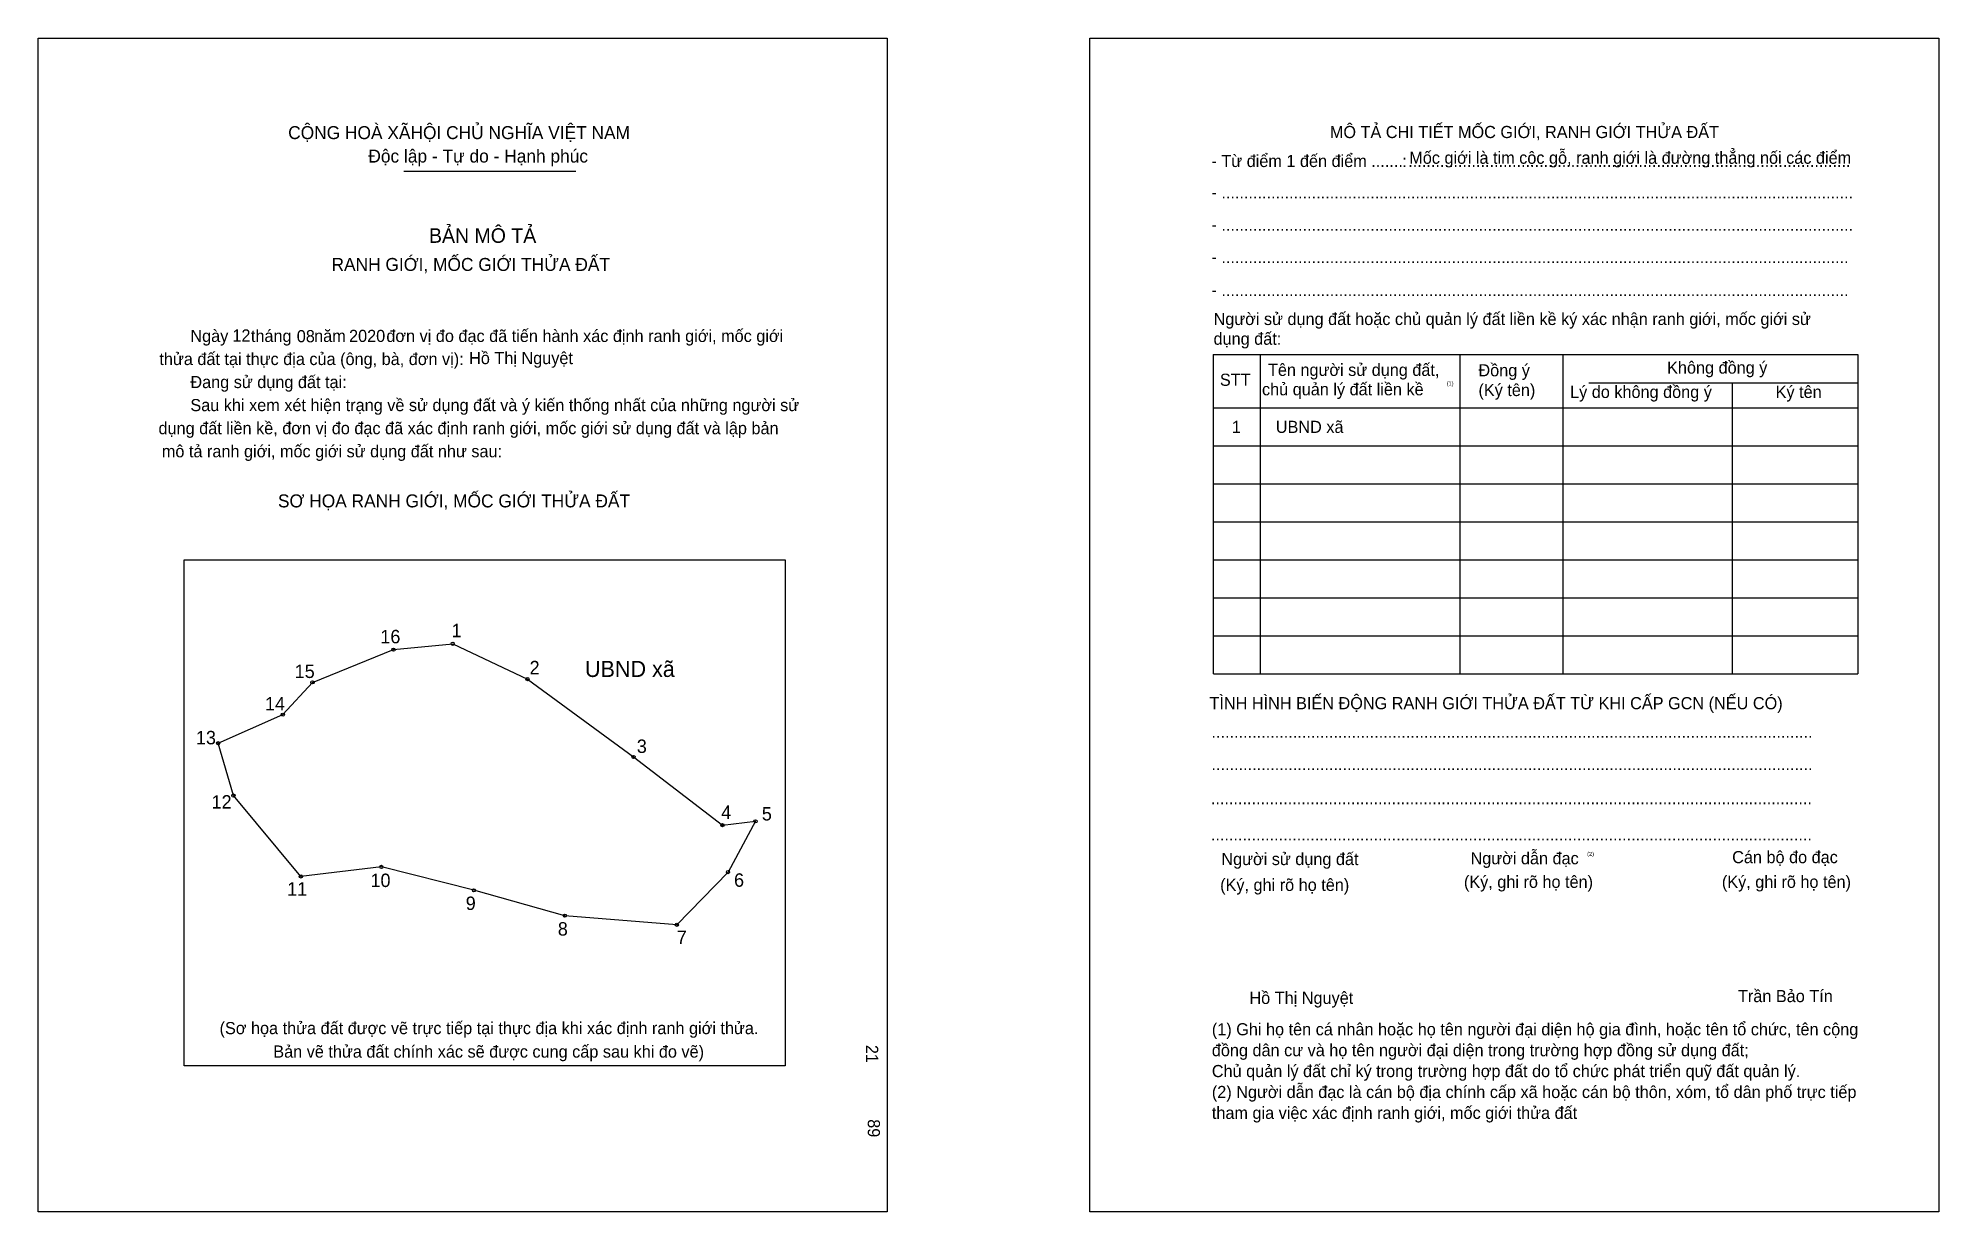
# Model space of a CAD drawing. Extents: x 548361 to 548796, y 1825020 to 1825290.
import ezdxf

# ---------------------------------------------------------------- set-up
doc = ezdxf.new("R2010")
doc.units = 0
for name, color, linetype in [('bmtKhungInTrang1', 7, 'Continuous'), ('bmtKhungInTrang2', 7, 'Continuous'), ('bmtNoiDung', 7, 'Continuous'), ('bmtTemplate', 7, 'Continuous'), ('CanhThua', 7, 'Continuous'), ('MocDinhThua', 7, 'Continuous'), ('SoHieuDinhThua', 7, 'Continuous'), ('TenChuLanCan', 7, 'Continuous')]:
    doc.layers.add(name, color=color, linetype=linetype)

msp = doc.modelspace()

# ---------------------------------------------------------------- linework, layer by layer
at = {"layer": 'bmtKhungInTrang1'}
msp.add_lwpolyline([(548360.68, 1825289.61), (548555.28, 1825289.61), (548555.28, 1825020.46), (548360.68, 1825020.46)], close=True, dxfattribs=at)
at = {"layer": 'bmtKhungInTrang2'}
msp.add_lwpolyline([(548601.68, 1825289.61), (548796.28, 1825289.61), (548796.28, 1825020.46), (548601.68, 1825020.46)], close=True, dxfattribs=at)
at = {"layer": 'bmtTemplate'}
for p, q in [((548444.54, 1825259.11), (548483.89, 1825259.11)), ((548640.72, 1825217.02), (548640.72, 1825143.85)), ((548686.5, 1825217.02), (548686.5, 1825143.85)), ((548710.05, 1825217.1), (548710.05, 1825143.85)), ((548777.65, 1825217.02), (548777.65, 1825143.85)), ((548716.02, 1825210.57), (548777.65, 1825210.57)), ((548630.05, 1825204.82), (548777.65, 1825204.82)), ((548630.05, 1825196.11), (548777.65, 1825196.11)), ((548630.05, 1825187.4), (548777.65, 1825187.4)), ((548630.05, 1825178.69), (548777.65, 1825178.69)), ((548630.05, 1825169.98), (548777.65, 1825169.98)), ((548630.05, 1825161.27), (548777.65, 1825161.27)), ((548630.05, 1825152.56), (548777.65, 1825152.56)), ((548630.05, 1825143.85), (548777.65, 1825143.85))]:
    msp.add_line(p, q, dxfattribs=at)
for points in [[(548629.95, 1825217.02), (548777.65, 1825217.02)], [(548629.95, 1825217.02), (548629.95, 1825143.85)], [(548748.92, 1825210.48), (548748.92, 1825143.85)]]:
    msp.add_lwpolyline(points, dxfattribs=at)
msp.add_lwpolyline([(548394.16, 1825053.98), (548394.16, 1825169.97), (548531.85, 1825169.97), (548531.85, 1825053.98)], close=True, dxfattribs=at)
at = {"layer": 'CanhThua'}
for p, q in [((548423.56, 1825141.89), (548442.16, 1825149.39)), ((548442.16, 1825149.39), (548455.7, 1825150.73)), ((548455.7, 1825150.73), (548472.84, 1825142.63)), ((548472.84, 1825142.63), (548497.14, 1825124.78)), ((548416.78, 1825134.49), (548423.56, 1825141.89)), ((548401.96, 1825127.93), (548416.78, 1825134.49)), ((548405.46, 1825115.93), (548401.96, 1825127.93)), ((548497.14, 1825124.78), (548517.51, 1825109.15)), ((548420.9, 1825097.39), (548405.46, 1825115.93)), ((548517.51, 1825109.15), (548525.1, 1825110.03)), ((548525.1, 1825110.03), (548518.79, 1825098.38)), ((548439.35, 1825099.57), (548420.9, 1825097.39)), ((548460.58, 1825094.21), (548439.35, 1825099.57)), ((548518.79, 1825098.38), (548507.06, 1825086.31)), ((548481.43, 1825088.39), (548460.58, 1825094.21)), ((548507.06, 1825086.31), (548481.43, 1825088.39))]:
    msp.add_line(p, q, dxfattribs=at)
at = {"layer": 'MocDinhThua'}
for centre in [(548455.7, 1825150.73), (548442.16, 1825149.39), (548423.56, 1825141.89), (548472.84, 1825142.63), (548416.78, 1825134.49), (548401.96, 1825127.93), (548497.14, 1825124.78), (548405.46, 1825115.93), (548517.51, 1825109.15), (548525.1, 1825110.03), (548439.35, 1825099.57), (548518.79, 1825098.38), (548420.9, 1825097.39), (548460.58, 1825094.21), (548481.43, 1825088.39), (548507.06, 1825086.31)]:
    msp.add_circle(centre, 0.369, dxfattribs=at)

# ---------------------------------------------------------------- texts
at = {"layer": 'bmtNoiDung'}
for s, height, p in [('12', 2.784, (548405.21, 1825220.02)), ('08', 2.784, (548419.97, 1825219.86)), ('2020', 2.784, (548431.95, 1825219.92)), ('Hồ Thị Nguyệt', 2.7843, (548459.46, 1825214.84)), ('1', 2.78, (548634.24, 1825199.07)), ('UBND xã ', 2.784, (548644.31, 1825199.07)), ('Hồ Thị Nguyệt', 2.7843, (548638.27, 1825068.16))]:
    msp.add_text(s, height=height, dxfattribs=at).set_placement(p)
for s, p in [('21', (548550.43, 1825058.77)), ('89', (548550.82, 1825041.73))]:
    msp.add_text(s, height=2.784, rotation=270, dxfattribs=at).set_placement(p)
at = {"layer": 'bmtTemplate'}
for s, height, p in [('CỘNG HOÀ XÃHỘI CHỦ NGHĨA VIỆT NAM', 2.97, (548418, 1825266.43)), ('MÔ TẢ CHI TIẾT MỐC GIỚI, RANH GIỚI THỬA ĐẤT', 2.7833, (548656.7, 1825266.67)), ('Độc lập - Tự do - Hạnh phúc', 2.97, (548436.37, 1825261.06)), ('Mốc giới là tim cộc gỗ, ranh giới là đường thẳng nối các điểm', 2.7833, (548674.9, 1825260.77)), ('- Từ điểm 1 đến điểm .......', 2.7833, (548629.57, 1825260.03)), (':', 2.78, (548673.3, 1825260.03)), ('..................................................................................................', 2.7833, (548674.67, 1825260.03)), ('- ............................................................................................................................................', 2.78328, (548629.57, 1825252.82)), ('BẢN MÔ TẢ', 3.341, (548450.27, 1825242.65)), ('- ............................................................................................................................................', 2.78328, (548629.57, 1825245.41)), ('RANH GIỚI, MỐC GIỚI THỬA ĐẤT', 2.97, (548427.93, 1825236.21)), ('- ...........................................................................................................................................', 2.78328, (548629.57, 1825238.01)), ('- ...........................................................................................................................................', 2.78328, (548629.57, 1825230.43)), ('Người sử dụng đất hoặc chủ quản lý đất liền kề ký xác nhận ranh giới, mốc giới sử', 2.7833, (548630.05, 1825223.81)), ('Ngày     tháng     năm         đơn vị đo đạc đã tiến hành xác định ranh giới, mốc giới ', 2.7843, (548395.59, 1825219.92)), ('dụng đất:', 2.783, (548630.05, 1825219.28)), ('thửa đất tại thực địa của (ông, bà, đơn vị):', 2.7843, (548388.49, 1825214.63)), ('Đang sử dụng đất tại:', 2.7843, (548395.59, 1825209.35)), ('STT', 2.783, (548631.5, 1825209.87)), ('Tên người sử dụng đất,', 2.7833, (548642.52, 1825212.14)), ('Đồng ý', 2.783, (548690.75, 1825212.05)), ('Không đồng ý', 2.7833, (548733.98, 1825212.66)), ('chủ quản lý đất liền kề', 2.7833, (548641.15, 1825207.69)), ('(1)', 0.928, (548683.48, 1825209.97)), ('(Ký tên)', 2.783, (548690.75, 1825207.52)), ('Lý do không đồng ý', 2.7833, (548711.75, 1825207.09)), ('Ký tên', 2.783, (548758.85, 1825207.09)), ('Sau khi xem xét hiện trạng về sử dụng đất và ý kiến thống nhất của những người sử ', 2.7843, (548395.59, 1825204.06)), ('dụng đất liền kề, đơn vị đo đạc đã xác định ranh giới, mốc giới sử dụng đất và lập bản', 2.7843, (548388.29, 1825198.77)), ('mô tả ranh giới, mốc giới sử dụng đất như sau:', 2.7843, (548389.05, 1825193.48)), ('SƠ HỌA RANH GIỚI, MỐC GIỚI THỬA ĐẤT', 2.97, (548415.66, 1825182)), ('TÌNH HÌNH BIẾN ĐỘNG RANH GIỚI THỬA ĐẤT TỪ KHI CẤP GCN (NẾU CÓ)', 2.7833, (548629.11, 1825135.72)), ('.....................................................................................................................................', 2.78746, (548629.57, 1825129.17)), ('.....................................................................................................................................', 2.78746, (548629.57, 1825121.77)), ('.....................................................................................................................................', 2.78746, (548629.43, 1825113.93)), ('.....................................................................................................................................', 2.78746, (548629.43, 1825105.65)), ('Người sử dụng đất', 2.7833, (548631.84, 1825099.99)), ('Người dẫn đạc', 2.7833, (548688.93, 1825100.17)), ('(2)', 0.928, (548715.66, 1825102.09)), ('Cán bộ đo đạc', 2.7833, (548748.89, 1825100.43)), ('(Ký, ghi rõ họ tên)', 2.7833, (548631.56, 1825094.07)), ('(Ký, ghi rõ họ tên)', 2.7833, (548687.42, 1825094.77)), ('(Ký, ghi rõ họ tên)', 2.7833, (548746.53, 1825094.77)), ('Trần Bảo Tín', 2.7833, (548750.22, 1825068.57)), ('(Sơ họa thửa đất được vẽ trực tiếp tại thực địa khi xác định ranh giới thửa.', 2.7843, (548402.28, 1825061.23)), ('(1) Ghi họ tên cá nhân hoặc họ tên người đại diện hộ gia đình, hoặc tên tổ chức, tên cộng', 2.7833, (548629.66, 1825060.96)), ('Bản vẽ thửa đất chính xác sẽ được cung cấp sau khi đo vẽ)', 2.7843, (548414.59, 1825055.85)), ('đồng dân cư và họ tên người đại diện trong trường hợp đồng sử dụng đất;', 2.7833, (548629.66, 1825056.17)), ('Chủ quản lý đất chỉ ký trong trường hợp đất do tổ chức phát triển quỹ đất quản lý.', 2.7833, (548629.66, 1825051.38)), ('(2) Người dẫn đạc là cán bộ địa chính cấp xã hoặc cán bộ thôn, xóm, tổ dân phố trực tiếp', 2.7833, (548629.66, 1825046.59)), ('tham gia việc xác định ranh giới, mốc giới thửa đất', 2.7833, (548629.66, 1825041.8))]:
    msp.add_text(s, height=height, dxfattribs=at).set_placement(p)
at = {"layer": 'SoHieuDinhThua'}
for s, height, p in [('1', 3.08, (548455.43, 1825152.23)), ('16', 3.078, (548439.13, 1825150.84)), ('2', 3.08, (548473.33, 1825143.73)), ('15', 3.078, (548419.5, 1825142.88)), ('14', 3.078, (548412.7, 1825135.45)), ('13', 3.078, (548396.87, 1825127.68)), ('3', 3.08, (548497.89, 1825125.7)), ('12', 3.078, (548400.46, 1825112.94)), ('4', 3.08, (548517.24, 1825110.58)), ('5', 3.08, (548526.54, 1825110.22)), ('11', 3.078, (548417.76, 1825092.99)), ('10', 3.078, (548436.87, 1825094.96)), ('6', 3.08, (548520.17, 1825095.02)), ('9', 3.08, (548458.69, 1825089.7)), ('8', 3.08, (548479.79, 1825083.82)), ('7', 3.08, (548507.04, 1825081.89))]:
    msp.add_text(s, height=height, dxfattribs=at).set_placement(p)
at = {"layer": 'TenChuLanCan'}
msp.add_text('UBND xã', height=3.694, dxfattribs=at).set_placement((548486.01, 1825143.12))

doc.saveas('drawing.dxf')
